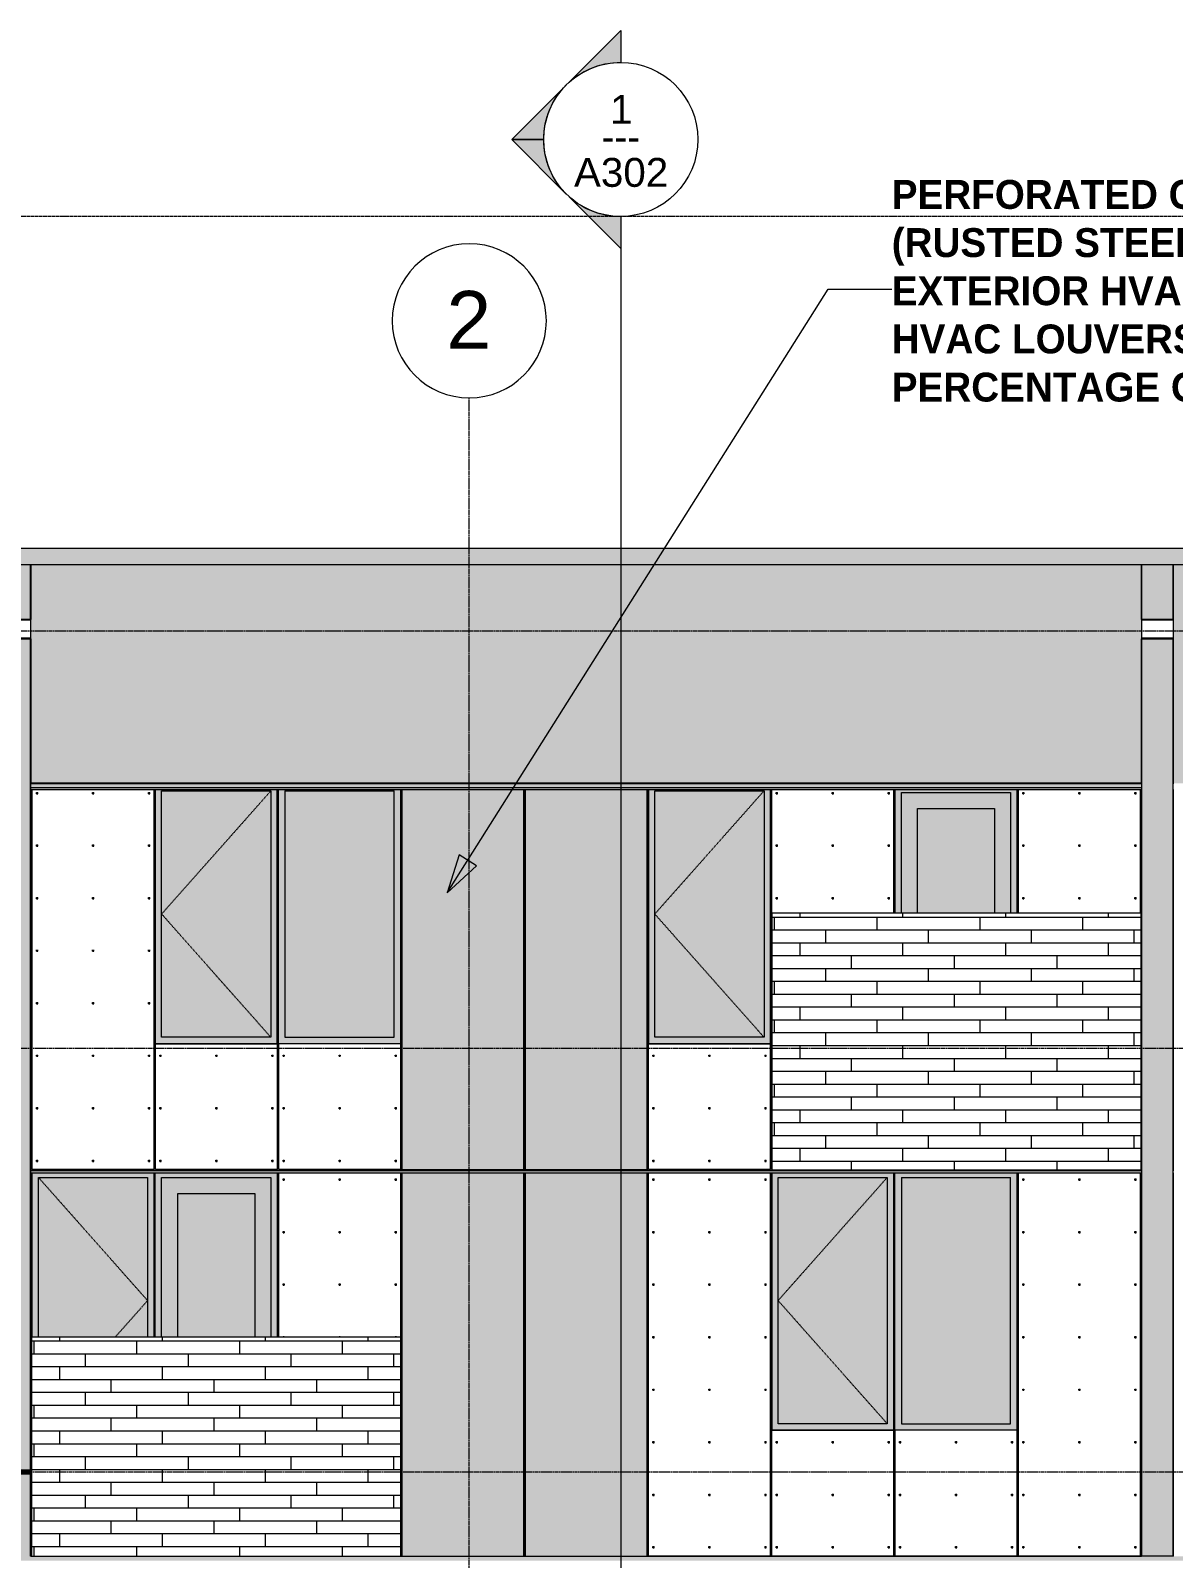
# Model space of a CAD drawing. Header units: inches. Extents: x -4178 to 1394, y -264 to 630.
# Drawn here: x -3291 to -2935, y 109.1 to 584.9 of the extents above; entities that cross this region are included whole.
import ezdxf

# ---------------------------------------------------------------- set-up
doc = ezdxf.new("R2010")
doc.units = ezdxf.units.IN
doc.header["$MEASUREMENT"] = 0
for name, pattern in [('Aligning Line 1_8_', [0.25, 0.125, -0.125]), ('Dash', [0.25, 0.125, -0.125]), ('Grid Line 1_2_', [0.875, 0.5, -0.125, 0.125, -0.125])]:
    doc.linetypes.add(name, pattern=pattern)
for name, color, linetype, lineweight in [('0-1', 7, 'Continuous', 5), ('A-AREA', 32, 'Continuous', 70), ('A-CLNG-1', 13, 'Continuous', 5), ('A-CLNG-2', 13, 'Continuous', 9), ('A-FLOR-LEVL-1', 51, 'Grid Line 1_2_', 9), ('A-GENM', 5, 'Continuous', 9), ('A-GLAZ-1', 151, 'Continuous', 9), ('A-GLAZ-HDLN', 1, 'Dash', 13), ('A-WALL-2', 113, 'Continuous', 9), ('A-WALL-PATT-1', 111, 'Continuous', 9), ('G-ANNO-SYMB', 111, 'Aligning Line 1_8_', 9), ('G-ANNO-SYMB-1', 147, 'Aligning Line 1_8_', 9), ('G-ANNO-SYMB-2', 111, 'Continuous', 9), ('G-ANNO-TEXT', 231, 'Continuous', 9), ('S-GRID-1', 1, 'Grid Line 1_2_', 9), ('S-GRID-IDEN', 1, 'Continuous', 9)]:
    doc.layers.add(name, color=color, linetype=linetype, lineweight=lineweight)
doc.styles.add('Arial', font='arial.ttf', dxfattribs={"height": 9})
doc.styles.add('Arial_1', font='arial.ttf', dxfattribs={"height": 18})
doc.styles.add('Century Gothic', font='ufonts.com_century-gothic.ttf', dxfattribs={"height": 9})
doc.styles.add('Century Gothic_B', font='GOTHICB.TTF', dxfattribs={"height": 9})
pattern_1 = [(0, (-2947.249, 268.8), (0, 4), []), (90, (-2947.249, 268.8), (-8, 8), [4, -28]), (90, (-2931.249, 272.8), (-8, 8), [4, -28])]
pattern_2 = [(0, (-3177.836, 136.8), (0, 4), []), (90, (-3177.836, 136.8), (-8, 8), [4, -28]), (90, (-3161.836, 140.8), (-8, 8), [4, -28])]

# ---------------------------------------------------------------- blocks, each defined once
blk = doc.blocks.new('CTR - 1st Phase - Common Walls_rvt-1-BUILDING ELEVATION - WEST')
at = {"layer": 'A-FLOR-LEVL-1'}
for p, q in [((-4168.71, 398), (-1830.2, 398)), ((-4168.71, 268), (-1830.2, 268)), ((-4168.71, 136), (-1830.2, 136))]:
    blk.add_line(p, q, dxfattribs=at)
at = {"layer": 'G-ANNO-SYMB-1'}
for q in [(-4072, 526.95), (-4071.96, 526.95)]:
    blk.add_line((-1926.91, 526.95), q, dxfattribs=at)
blk = doc.blocks.new('CTR - 1st Phase -Stairs _ Elevators_rvt-1-BUILDING ELEVATION - WEST')
at = {"layer": 'A-FLOR-LEVL-1'}
for p, q in [((-4168.71, 398), (-1830.2, 398)), ((-4168.71, 268), (-1830.2, 268)), ((-4168.71, 136), (-1830.2, 136))]:
    blk.add_line(p, q, dxfattribs=at)
at = {"layer": 'G-ANNO-SYMB-1'}
blk.add_line((-1926.91, 526.95), (-4071.96, 526.95), dxfattribs=at)
blk = doc.blocks.new('Basic Wall _ EXT - FIBER CEMENT - LARGE - ___-2505169-BUILDING ELEVATION - WEST')
at = {"layer": 'A-WALL-2'}
blk.add_hatch(color=256, dxfattribs=at).paths.add_polyline_path([(-2949.37, 229.15), (-2944.94, 229.15), (-2944.94, 229.73), (-3290.91, 229.72), (-3290.91, 229.15), (-2983.71, 229.15)], flags=0)
for p, q in [((-3290.91, 229.15), (-3290.91, 229.73)), ((-2944.94, 229.73), (-3290.91, 229.73)), ((-3290.91, 229.15), (-2944.94, 229.15)), ((-2944.94, 229.73), (-2944.94, 229.15))]:
    blk.add_line(p, q, dxfattribs=at)
blk = doc.blocks.new('Basic Wall _ EXT - FIBER CEMENT - LARGE - ___-2162463-BUILDING ELEVATION - WEST')
at = {"layer": 'A-WALL-2'}
for points in [[(-3136.94, 349.02), (-2944.94, 349.02), (-2944.94, 350.35), (-3290.91, 350.35), (-3290.91, 349.02), (-3137.31, 349.02)], [(-2944.94, 348.68), (-2944.94, 349.02), (-3290.91, 349.02), (-3290.91, 348.68), (-2945.72, 348.68)], [(-3290.05, 348.55), (-2944.94, 348.59), (-2944.94, 348.68), (-3290.91, 348.64), (-3290.91, 348.55)]]:
    blk.add_hatch(color=256, dxfattribs=at).paths.add_polyline_path(points, flags=0)
for p, q in [((-3290.91, 349.02), (-3290.91, 350.35)), ((-2944.94, 350.35), (-3290.91, 350.35)), ((-3290.91, 348.68), (-3290.91, 349.02)), ((-2944.94, 349.02), (-3290.91, 349.02)), ((-3290.91, 348.55), (-3290.91, 348.68)), ((-3290.91, 348.53), (-3290.91, 348.55)), ((-3290.91, 348.51), (-3290.91, 348.53)), ((-3290.91, 348.51), (-2944.94, 348.51)), ((-2944.94, 350.35), (-2944.94, 349.02)), ((-2944.94, 349.02), (-2944.94, 348.68)), ((-2944.94, 348.68), (-2944.94, 348.55)), ((-2944.94, 348.55), (-2944.94, 348.53)), ((-2944.94, 348.53), (-2944.94, 348.51))]:
    blk.add_line(p, q, dxfattribs=at)
blk = doc.blocks.new('Basic Wall _ EXT - FIBER CEMENT - SMALL - ___-2145937-BUILDING ELEVATION - WEST')
at = {"layer": 'A-WALL-2'}
blk.add_hatch(color=256, dxfattribs=at).paths.add_polyline_path([(-2274.65, 418.54), (-2061.36, 418.54), (-2061.36, 423.66), (-3867.29, 423.66), (-3867.29, 418.54), (-2278.84, 418.54)], flags=0)
for p, q in [((-3867.29, 423.66), (-2061.36, 423.66)), ((-2061.36, 418.54), (-3867.29, 418.54))]:
    blk.add_line(p, q, dxfattribs=at)
blk = doc.blocks.new('_THE_ WINDOW _ DOOR - Window - 3rd Floor - Fixed-2480476-BUILDING ELEVATION - WEST')
at = {"layer": 'A-GLAZ-1'}
h = blk.add_hatch(color=256, dxfattribs=at)
h.paths.add_polyline_path([(-3213.74, 269.37), (-3175.71, 269.37), (-3175.71, 348.51), (-3213.74, 348.51), (-3213.74, 274.83)], flags=0)
h.paths.add_polyline_path([(-3211.74, 271.37), (-3211.74, 348.12), (-3177.71, 348.12), (-3177.71, 271.37), (-3200.56, 271.37)], flags=0)
blk.add_hatch(color=256, dxfattribs=at).paths.add_polyline_path([(-3177.71, 271.37), (-3177.71, 348.12), (-3211.74, 348.12), (-3211.74, 271.37), (-3200.56, 271.37)], flags=0)
for p, q in [((-3213.74, 269.37), (-3213.74, 348.52)), ((-3211.74, 348.12), (-3177.71, 348.12)), ((-3211.74, 348.12), (-3211.74, 271.37)), ((-3177.71, 271.37), (-3177.71, 348.12)), ((-3175.71, 348.53), (-3175.71, 269.37)), ((-3211.74, 271.37), (-3177.71, 271.37)), ((-3175.71, 269.37), (-3213.74, 269.37))]:
    blk.add_line(p, q, dxfattribs=at)
blk = doc.blocks.new('_THE_ WINDOW _ DOOR - Window - 3rd Floor-V4-BUILDING ELEVATION - WEST')
at = {"layer": 'A-GLAZ-1'}
h = blk.add_hatch(color=256, dxfattribs=at)
h.paths.add_polyline_path([(-3234.08, 269.37), (-3214.11, 269.37), (-3214.11, 348.51), (-3252.14, 348.51), (-3252.14, 269.37), (-3250.14, 269.37)], flags=0)
h.paths.add_polyline_path([(-3250.14, 271.37), (-3250.14, 348.12), (-3216.11, 348.12), (-3216.11, 271.37), (-3234.08, 271.37)], flags=0)
blk.add_hatch(color=256, dxfattribs=at).paths.add_polyline_path([(-3216.11, 271.37), (-3216.11, 348.12), (-3250.14, 348.12), (-3250.14, 271.37), (-3234.08, 271.37)], flags=0)
for p, q in [((-3252.14, 348.52), (-3252.14, 269.37)), ((-3250.14, 348.12), (-3216.11, 348.12)), ((-3250.14, 271.37), (-3250.14, 348.12)), ((-3216.11, 348.12), (-3216.11, 271.37)), ((-3214.11, 269.37), (-3214.11, 348.52)), ((-3216.11, 271.37), (-3250.14, 271.37)), ((-3252.14, 269.37), (-3214.11, 269.37))]:
    blk.add_line(p, q, dxfattribs=at)
at = {"layer": 'A-GLAZ-HDLN'}
for p, q in [((-3250.14, 309.75), (-3216.11, 348.12)), ((-3216.11, 271.37), (-3250.14, 309.75))]:
    blk.add_line(p, q, dxfattribs=at)
blk = doc.blocks.new('Perforated Panel at Magic-Pak - hvac panel - 2nd floor-2505078-BUILDING ELEVATION - WEST')
at = {"layer": 'A-GLAZ-1'}
h = blk.add_hatch(dxfattribs=at)
h.set_pattern_fill('FP_16', color=256, style=0, pattern_type=2)
h.set_pattern_definition([(0, (-2849.124, 169.75), (1, 1), [0.5, -1.5]), (90, (-2848.874, 169.5), (-1, 1), [0.5, -1.5])])
h.paths.add_polyline_path([(-2868.14, 109.75), (-2830.11, 109.75), (-2830.11, 229.15), (-2868.14, 229.15), (-2868.14, 114.36)], flags=0)
for p, q in [((-2868.14, 229.15), (-2868.14, 109.75)), ((-2830.11, 109.75), (-2830.11, 229.15)), ((-2868.14, 109.75), (-2830.11, 109.75))]:
    blk.add_line(p, q, dxfattribs=at)
blk = doc.blocks.new('_THE_ WINDOW _ DOOR - Window - 2nd Floor - Fixed-2480481-BUILDING ELEVATION - WEST')
at = {"layer": 'A-GLAZ-1'}
h = blk.add_hatch(color=256, dxfattribs=at)
h.paths.add_polyline_path([(-2714.54, 149), (-2676.51, 149), (-2676.51, 229.15), (-2714.54, 229.15), (-2714.54, 160.21)], flags=0)
h.paths.add_polyline_path([(-2712.54, 151), (-2712.54, 227.75), (-2678.51, 227.75), (-2678.51, 151), (-2697.8, 151)], flags=0)
blk.add_hatch(color=256, dxfattribs=at).paths.add_polyline_path([(-2678.51, 151), (-2678.51, 227.75), (-2712.54, 227.75), (-2712.54, 151), (-2697.8, 151)], flags=0)
for p, q in [((-2714.54, 149), (-2714.54, 229.15)), ((-2676.51, 229.15), (-2676.51, 149)), ((-2712.54, 227.75), (-2678.51, 227.75)), ((-2712.54, 227.75), (-2712.54, 151)), ((-2678.51, 151), (-2678.51, 227.75)), ((-2676.51, 149), (-2714.54, 149)), ((-2712.54, 151), (-2678.51, 151))]:
    blk.add_line(p, q, dxfattribs=at)
blk = doc.blocks.new('_THE_ WINDOW _ DOOR - Door - 2nd Floor-2480480-BUILDING ELEVATION - WEST')
at = {"layer": 'A-GLAZ-1'}
for points in [[(-2292.14, 178), (-2290.14, 178), (-2290.14, 227.75), (-2256.11, 227.75), (-2256.11, 178), (-2254.11, 178), (-2254.11, 229.15), (-2292.14, 229.15), (-2292.14, 227.75)], [(-2290.14, 178), (-2285.14, 178), (-2285.14, 222.75), (-2261.11, 222.75), (-2261.11, 178), (-2256.11, 178), (-2256.11, 227.75), (-2290.14, 227.75), (-2290.14, 193.72)], [(-2262.08, 178), (-2261.11, 178), (-2261.11, 222.75), (-2285.14, 222.75), (-2285.14, 178)]]:
    blk.add_hatch(color=256, dxfattribs=at).paths.add_polyline_path(points, flags=0)
for p, q in [((-2290.14, 178), (-2290.14, 227.75)), ((-2290.14, 227.75), (-2256.11, 227.75)), ((-2256.11, 227.75), (-2256.11, 178)), ((-2285.14, 178), (-2285.14, 222.75)), ((-2285.14, 222.75), (-2261.11, 222.75)), ((-2261.11, 222.75), (-2261.11, 178))]:
    blk.add_line(p, q, dxfattribs=at)
blk = doc.blocks.new('_THE_ WINDOW _ DOOR - Window - 2nd Floor-2480482-BUILDING ELEVATION - WEST')
at = {"layer": 'A-GLAZ-1'}
for points in [[(-3290.54, 178), (-3288.54, 178), (-3288.54, 227.75), (-3254.51, 227.75), (-3254.51, 178), (-3252.51, 178), (-3252.51, 229.15), (-3290.54, 229.15), (-3290.54, 183.14)], [(-3288.54, 178), (-3254.51, 178), (-3254.51, 227.75), (-3288.54, 227.75), (-3288.54, 183.14)]]:
    blk.add_hatch(color=256, dxfattribs=at).paths.add_polyline_path(points, flags=0)
for p, q in [((-3290.54, 229.15), (-3290.54, 178)), ((-3252.51, 178), (-3252.51, 229.15)), ((-3288.54, 178), (-3288.54, 227.75)), ((-3288.54, 227.75), (-3254.51, 227.75)), ((-3254.51, 227.75), (-3254.51, 178))]:
    blk.add_line(p, q, dxfattribs=at)
at = {"layer": 'A-GLAZ-HDLN'}
for p, q in [((-3254.51, 189.37), (-3288.54, 227.75)), ((-3264.6, 178), (-3254.51, 189.37))]:
    blk.add_line(p, q, dxfattribs=at)
blk = doc.blocks.new('_THE_ WINDOW _ DOOR - Door - 3rd floors-2480483-BUILDING ELEVATION - WEST')
at = {"layer": 'A-GLAZ-1'}
for points in [[(-2985.71, 310), (-2983.71, 310), (-2983.71, 348.51), (-3021.74, 348.51), (-3021.74, 310), (-3019.74, 310), (-3019.74, 347.62), (-2985.71, 347.62), (-2985.71, 342.62)], [(-3019.74, 310), (-3014.74, 310), (-3014.74, 342.62), (-2990.71, 342.62), (-2990.71, 310), (-2985.71, 310), (-2985.71, 347.62), (-3019.74, 347.62), (-3019.74, 343.6)], [(-2999.46, 310), (-2990.71, 310), (-2990.71, 342.62), (-3014.74, 342.62), (-3014.74, 310)]]:
    blk.add_hatch(color=256, dxfattribs=at).paths.add_polyline_path(points, flags=0)
for p, q in [((-3021.74, 348.52), (-3021.74, 310)), ((-3019.74, 347.62), (-2985.71, 347.62)), ((-3019.74, 310), (-3019.74, 347.62)), ((-2985.71, 347.62), (-2985.71, 310)), ((-2983.71, 310), (-2983.71, 348.52)), ((-3014.74, 342.62), (-2990.71, 342.62)), ((-3014.74, 310), (-3014.74, 342.62)), ((-2990.71, 342.62), (-2990.71, 310))]:
    blk.add_line(p, q, dxfattribs=at)
blk = doc.blocks.new('_THE_ WINDOW _ DOOR - Window - 2nd Floor-2480478-BUILDING ELEVATION - WEST')
at = {"layer": 'A-GLAZ-1'}
h = blk.add_hatch(color=256, dxfattribs=at)
h.paths.add_polyline_path([(-2445.36, 149), (-2407.34, 149), (-2407.34, 229.15), (-2445.36, 229.15), (-2445.36, 154.48)], flags=0)
h.paths.add_polyline_path([(-2438.05, 151), (-2443.36, 151), (-2443.36, 227.75), (-2409.34, 227.75), (-2409.34, 151), (-2429.67, 151)], flags=0)
blk.add_hatch(color=256, dxfattribs=at).paths.add_polyline_path([(-2412.91, 151), (-2409.34, 151), (-2409.34, 227.75), (-2443.36, 227.75), (-2443.36, 151), (-2421.29, 151)], flags=0)
for p, q in [((-2445.36, 229.15), (-2445.36, 149)), ((-2407.34, 149), (-2407.34, 229.15)), ((-2443.36, 227.75), (-2409.34, 227.75)), ((-2443.36, 151), (-2443.36, 227.75)), ((-2409.34, 227.75), (-2409.34, 151)), ((-2445.36, 149), (-2407.34, 149)), ((-2409.34, 151), (-2443.36, 151))]:
    blk.add_line(p, q, dxfattribs=at)
at = {"layer": 'A-GLAZ-HDLN'}
for p, q in [((-2443.36, 189.37), (-2409.34, 227.75)), ((-2409.34, 151), (-2443.36, 189.37))]:
    blk.add_line(p, q, dxfattribs=at)
blk = doc.blocks.new('_THE_ WINDOW _ DOOR - Window - 3rd Floor-V11-BUILDING ELEVATION - WEST')
at = {"layer": 'A-GLAZ-1'}
h = blk.add_hatch(color=256, dxfattribs=at)
h.paths.add_polyline_path([(-3062.51, 269.37), (-3060.51, 269.37), (-3060.51, 348.51), (-3098.54, 348.51), (-3098.54, 269.37), (-3066.49, 269.37)], flags=0)
h.paths.add_polyline_path([(-3066.49, 271.37), (-3096.54, 271.37), (-3096.54, 348.12), (-3062.51, 348.12), (-3062.51, 271.37)], flags=0)
blk.add_hatch(color=256, dxfattribs=at).paths.add_polyline_path([(-3062.51, 271.37), (-3062.51, 348.12), (-3096.54, 348.12), (-3096.54, 271.37), (-3066.49, 271.37)], flags=0)
for p, q in [((-3098.54, 348.53), (-3098.54, 269.37)), ((-3096.54, 348.12), (-3062.51, 348.12)), ((-3096.54, 271.37), (-3096.54, 348.12)), ((-3062.51, 348.12), (-3062.51, 271.37)), ((-3060.51, 269.37), (-3060.51, 348.53)), ((-3062.51, 271.37), (-3096.54, 271.37)), ((-3098.54, 269.37), (-3060.51, 269.37))]:
    blk.add_line(p, q, dxfattribs=at)
at = {"layer": 'A-GLAZ-HDLN'}
for p, q in [((-3096.54, 309.75), (-3062.51, 348.12)), ((-3062.51, 271.37), (-3096.54, 309.75))]:
    blk.add_line(p, q, dxfattribs=at)
blk = doc.blocks.new('Family1 - SCUPPER-2162046-BUILDING ELEVATION - WEST')
at = {"layer": 'A-GENM'}
for points in [[(-3300.79, 401.5), (-3300.79, 418.54), (-3300.91, 418.54), (-3300.91, 401.5)], [(-3291.04, 401.5), (-3291.04, 418.54), (-3300.79, 418.54), (-3300.79, 401.5)], [(-3290.91, 401.5), (-3290.91, 418.54), (-3291.04, 418.54), (-3291.04, 401.5)], [(-3300.91, 109.75), (-3300.79, 109.75), (-3300.79, 395.5), (-3300.91, 395.5), (-3300.91, 109.87)], [(-3291.04, 109.87), (-3291.04, 395.5), (-3300.79, 395.5), (-3300.79, 109.87)], [(-3291.04, 109.75), (-3290.91, 109.75), (-3290.91, 395.5), (-3291.04, 395.5), (-3291.04, 109.87)]]:
    blk.add_hatch(color=256, dxfattribs=at).paths.add_polyline_path(points, flags=0)
h = blk.add_hatch(color=256, dxfattribs=at)
h.paths.add_polyline_path([(-3300.91, 395.5), (-3290.91, 395.5), (-3290.91, 401.5), (-3300.91, 401.5), (-3300.91, 395.62)], flags=0)
h.paths.add_polyline_path([(-3300.79, 395.62), (-3300.79, 401.37), (-3291.04, 401.37), (-3291.04, 395.62)], flags=0)
for p, q in [((-3300.91, 401.5), (-3300.91, 418.54)), ((-3300.79, 401.5), (-3300.79, 418.54)), ((-3291.04, 401.5), (-3291.04, 418.54)), ((-3290.91, 401.5), (-3290.91, 418.54)), ((-3290.91, 401.5), (-3300.91, 401.5)), ((-3300.91, 401.5), (-3300.91, 395.5)), ((-3300.79, 395.62), (-3300.79, 401.37)), ((-3300.79, 401.37), (-3291.04, 401.37)), ((-3291.04, 401.37), (-3291.04, 395.62)), ((-3290.91, 395.5), (-3290.91, 401.5)), ((-3300.91, 350.35), (-3300.91, 395.5)), ((-3300.91, 395.5), (-3290.91, 395.5)), ((-3291.04, 395.62), (-3300.79, 395.62)), ((-3300.79, 109.75), (-3300.79, 395.5)), ((-3291.04, 109.75), (-3291.04, 395.5)), ((-3290.91, 350.35), (-3290.91, 395.5)), ((-3300.91, 229.73), (-3300.91, 348.52)), ((-3290.91, 229.73), (-3290.91, 348.52)), ((-3300.91, 109.75), (-3300.91, 229.15)), ((-3290.91, 109.75), (-3290.91, 229.15)), ((-3300.79, 109.75), (-3300.91, 109.75)), ((-3290.91, 109.75), (-3291.04, 109.75))]:
    blk.add_line(p, q, dxfattribs=at)
blk = doc.blocks.new('Perforated Panel at Magic-Pak - hvac panel - 3rd floor-V18-BUILDING ELEVATION - WEST')
at = {"layer": 'A-GLAZ-1'}
h = blk.add_hatch(dxfattribs=at)
h.set_pattern_fill('FP_23', color=256, style=0, pattern_type=2)
h.set_pattern_definition([(0, (-3117.924, 290.125), (1, 1), [0.5, -1.5]), (90, (-3117.674, 289.875), (-1, 1), [0.5, -1.5])])
h.paths.add_polyline_path([(-3133.52, 230.12), (-3098.91, 230.12), (-3098.91, 348.51), (-3136.94, 348.51), (-3136.94, 230.12)], flags=0)
for p, q in [((-3136.94, 348.53), (-3136.94, 230.12)), ((-3098.91, 230.12), (-3098.91, 348.53)), ((-3136.94, 230.12), (-3098.91, 230.12))]:
    blk.add_line(p, q, dxfattribs=at)
blk = doc.blocks.new('Grid - Grid Head - Circle-50561-BUILDING ELEVATION - WEST')
at = {"layer": 'S-GRID-IDEN'}
for start, end in [(0, 180), (180, 360)]:
    blk.add_arc((-3481.32, 494.5), 24, start, end, dxfattribs=at)
blk = doc.blocks.new('Section - Section Head - Filled-22785-BUILDING ELEVATION - WEST')
at = {"layer": 'G-ANNO-SYMB-2'}
h = blk.add_hatch(color=256, dxfattribs=at)
edge = h.paths.add_edge_path(flags=0)
edge.add_line((-2563.93, -42.87), (-2547.82, -26.77))
edge.add_line((-2547.82, -26.77), (-2547.82, -36.68))
edge.add_arc((-2547.82, -60.71), 24.03, 90, 132.0784)
h = blk.add_hatch(color=256, dxfattribs=at)
edge = h.paths.add_edge_path(flags=0)
edge.add_arc((-2547.82, -60.71), 24, 135, 180)
edge.add_line((-2571.82, -60.71), (-2581.76, -60.71))
edge.add_line((-2581.76, -60.71), (-2564.79, -43.74))
h = blk.add_hatch(color=256, dxfattribs=at)
edge = h.paths.add_edge_path(flags=0)
edge.add_line((-2564.79, -77.68), (-2581.76, -60.71))
edge.add_line((-2581.76, -60.71), (-2571.82, -60.71))
edge.add_arc((-2547.82, -60.71), 24, 180, 225)
h = blk.add_hatch(color=256, dxfattribs=at)
edge = h.paths.add_edge_path(flags=0)
edge.add_arc((-2547.82, -60.71), 24.03, 227.9216, 270)
edge.add_line((-2547.82, -84.74), (-2547.82, -94.65))
edge.add_line((-2547.82, -94.65), (-2563.93, -78.54))
for p, q in [((-2547.82, -26.77), (-2563.93, -42.87)), ((-2547.82, -36.68), (-2547.82, -26.77)), ((-2564.79, -43.74), (-2581.76, -60.71)), ((-2571.82, -60.71), (-2581.76, -60.71)), ((-2581.76, -60.71), (-2564.79, -77.68)), ((-2581.76, -60.71), (-2571.82, -60.71)), ((-2563.93, -78.54), (-2547.82, -94.65)), ((-2547.82, -94.65), (-2547.82, -84.74))]:
    blk.add_line(p, q, dxfattribs=at)
for centre, radius, start, end in [((-2547.82, -60.74), 24, 90, 270), ((-2547.82, -60.71), 24.03, 90, 132.0784), ((-2547.82, -60.74), 24, 270, 90), ((-2547.82, -60.71), 24, 135, 180), ((-2547.82, -60.71), 24, 180, 225), ((-2547.82, -60.71), 24.03, 227.9216, 270)]:
    blk.add_arc(centre, radius, start, end, dxfattribs=at)

msp = doc.modelspace()

# ---------------------------------------------------------------- hatches: boundary and pattern name
at = {"layer": 'A-CLNG-1'}
msp.add_hatch(color=256, dxfattribs=at).paths.add_polyline_path([(-2649.4631, 108.375), (-2637.6737, 108.375), (-2637.6737, 109.75), (-2638.2362, 109.75), (-2638.2362, 109.875), (-2647.9862, 109.875), (-2647.9862, 109.75), (-2935.0612, 109.75), (-2935.0612, 109.875), (-2944.8112, 109.875), (-2944.8112, 109.75), (-3291.0362, 109.75), (-3291.0362, 109.875), (-3300.7862, 109.875), (-3300.7862, 109.75), (-3549.4612, 109.75), (-3549.4612, 109.875), (-3559.2112, 109.875), (-3559.2112, 109.75), (-3860.4737, 109.75), (-3860.4737, 108.375), (-2656.3237, 108.375)], flags=0)
at = {"layer": 'A-WALL-PATT-1'}
h = msp.add_hatch(dxfattribs=at)
h.set_pattern_fill('FP_2', color=256, style=0, pattern_type=2)
h.set_pattern_definition([(0, (-3826.77, 140.604), (-38.4, 76.8), [0.392, -38.007]), (0, (-3826.77, 140.996), (-38.4, 76.8), [0.392, -38.007]), (0, (-3826.77, 150.204), (-38.4, 76.8), [0.392, -38.007]), (0, (-3826.77, 150.596), (-38.4, 76.8), [0.392, -38.007]), (0, (-3826.77, 159.804), (-38.4, 76.8), [0.392, -38.007]), (0, (-3826.77, 160.196), (-38.4, 76.8), [0.392, -38.007]), (0, (-3826.77, 169.404), (-38.4, 76.8), [0.392, -38.007]), (0, (-3826.77, 169.796), (-38.4, 76.8), [0.392, -38.007]), (0, (-3826.77, 179.004), (-38.4, 76.8), [0.392, -38.007]), (0, (-3826.77, 179.396), (-38.4, 76.8), [0.392, -38.007]), (0, (-3826.77, 188.604), (-38.4, 76.8), [0.392, -38.007]), (0, (-3826.77, 188.996), (-38.4, 76.8), [0.392, -38.007]), (0, (-3826.77, 198.204), (-38.4, 76.8), [0.392, -38.007]), (0, (-3826.77, 198.596), (-38.4, 76.8), [0.392, -38.007]), (0, (-3826.77, 207.804), (-38.4, 76.8), [0.392, -38.007]), (0, (-3826.77, 208.196), (-38.4, 76.8), [0.392, -38.007]), (0, (-3791.87, 140.604), (-38.4, 76.8), [0.392, -38.007]), (0, (-3791.87, 140.996), (-38.4, 76.8), [0.392, -38.007]), (0, (-3791.87, 150.204), (-38.4, 76.8), [0.392, -38.007]), (0, (-3791.87, 150.596), (-38.4, 76.8), [0.392, -38.007]), (0, (-3791.87, 159.804), (-38.4, 76.8), [0.392, -38.007]), (0, (-3791.87, 160.196), (-38.4, 76.8), [0.392, -38.007]), (0, (-3791.87, 169.404), (-38.4, 76.8), [0.392, -38.007]), (0, (-3791.87, 169.796), (-38.4, 76.8), [0.392, -38.007]), (0, (-3791.87, 179.004), (-38.4, 76.8), [0.392, -38.007]), (0, (-3791.87, 179.396), (-38.4, 76.8), [0.392, -38.007]), (0, (-3791.87, 188.604), (-38.4, 76.8), [0.392, -38.007]), (0, (-3791.87, 188.996), (-38.4, 76.8), [0.392, -38.007]), (0, (-3791.87, 198.204), (-38.4, 76.8), [0.392, -38.007]), (0, (-3791.87, 198.596), (-38.4, 76.8), [0.392, -38.007]), (0, (-3791.87, 207.804), (-38.4, 76.8), [0.392, -38.007]), (0, (-3791.87, 208.196), (-38.4, 76.8), [0.392, -38.007]), (90, (-3828.51, 136), (-38.4, 2e-15), [76.8, 0, 0, 0]), (90, (-3828.136, 136), (-38.4, 2e-15), [76.8, 0, 0, 0]), (90, (-3826.77, 140.604), (-38.4, 2e-15), [0.392, -76.407]), (90, (-3826.77, 150.204), (-38.4, 2e-15), [0.392, -76.407]), (90, (-3826.77, 159.804), (-38.4, 2e-15), [0.392, -76.407]), (90, (-3826.77, 169.404), (-38.4, 2e-15), [0.392, -76.407]), (90, (-3826.77, 179.004), (-38.4, 2e-15), [0.392, -76.407]), (90, (-3826.77, 188.604), (-38.4, 2e-15), [0.392, -76.407]), (90, (-3826.77, 198.204), (-38.4, 2e-15), [0.392, -76.407]), (90, (-3826.77, 207.804), (-38.4, 2e-15), [0.392, -76.407]), (90, (-3826.377, 140.604), (-38.4, 2e-15), [0.392, -76.407]), (90, (-3826.377, 150.204), (-38.4, 2e-15), [0.392, -76.407]), (90, (-3826.377, 159.804), (-38.4, 2e-15), [0.392, -76.407]), (90, (-3826.377, 169.404), (-38.4, 2e-15), [0.392, -76.407]), (90, (-3826.377, 179.004), (-38.4, 2e-15), [0.392, -76.407]), (90, (-3826.377, 188.604), (-38.4, 2e-15), [0.392, -76.407]), (90, (-3826.377, 198.204), (-38.4, 2e-15), [0.392, -76.407]), (90, (-3826.377, 207.804), (-38.4, 2e-15), [0.392, -76.407]), (90, (-3791.87, 140.604), (-38.4, 2e-15), [0.392, -76.407]), (90, (-3791.87, 150.204), (-38.4, 2e-15), [0.392, -76.407]), (90, (-3791.87, 159.804), (-38.4, 2e-15), [0.392, -76.407]), (90, (-3791.87, 169.404), (-38.4, 2e-15), [0.392, -76.407]), (90, (-3791.87, 179.004), (-38.4, 2e-15), [0.392, -76.407]), (90, (-3791.87, 188.604), (-38.4, 2e-15), [0.392, -76.407]), (90, (-3791.87, 198.204), (-38.4, 2e-15), [0.392, -76.407]), (90, (-3791.87, 207.804), (-38.4, 2e-15), [0.392, -76.407]), (90, (-3791.477, 140.604), (-38.4, 2e-15), [0.392, -76.407]), (90, (-3791.477, 150.204), (-38.4, 2e-15), [0.392, -76.407]), (90, (-3791.477, 159.804), (-38.4, 2e-15), [0.392, -76.407]), (90, (-3791.477, 169.404), (-38.4, 2e-15), [0.392, -76.407]), (90, (-3791.477, 179.004), (-38.4, 2e-15), [0.392, -76.407]), (90, (-3791.477, 188.604), (-38.4, 2e-15), [0.392, -76.407]), (90, (-3791.477, 198.204), (-38.4, 2e-15), [0.392, -76.407]), (90, (-3791.477, 207.804), (-38.4, 2e-15), [0.392, -76.407]), (180, (-3790.11, 136), (-38.4, 76.8), [38.025, -0.375]), (180, (-3790.11, 145.6), (-38.4, 76.8), [38.025, -0.375]), (180, (-3790.11, 155.2), (-38.4, 76.8), [38.025, -0.375]), (180, (-3790.11, 164.8), (-38.4, 76.8), [38.025, -0.375]), (180, (-3790.11, 174.4), (-38.4, 76.8), [38.025, -0.375]), (180, (-3790.11, 184), (-38.4, 76.8), [38.025, -0.375]), (180, (-3790.11, 193.6), (-38.4, 76.8), [38.025, -0.375]), (180, (-3790.11, 203.2), (-38.4, 76.8), [38.025, -0.375])])
h.paths.add_polyline_path([(-3851.8487, 350.5), (-3559.3362, 350.5), (-3559.3362, 418.5388), (-3851.8487, 418.5388), (-3851.8487, 355.0661)], flags=0)
h.paths.add_polyline_path([(-2932.4225, 350.5), (-2648.1112, 350.5), (-2648.1112, 418.5388), (-2934.9362, 418.5388), (-2934.9362, 350.5)], flags=0)
h.paths.add_polyline_path([(-2944.9362, 350.5), (-2944.9362, 418.5388), (-3290.9112, 418.5388), (-3290.9112, 350.5), (-2949.181, 350.5)], flags=0)
h.paths.add_polyline_path([(-2067.9237, 350.5), (-2067.9237, 418.5388), (-2369.3112, 418.5388), (-2369.3112, 350.5), (-2069.3597, 350.5)], flags=0)
h.paths.add_polyline_path([(-2638.1112, 350.5), (-2379.3112, 350.5), (-2379.3112, 418.5388), (-2638.1112, 418.5388), (-2638.1112, 366.5281)], flags=0)
h.paths.add_polyline_path([(-3300.9112, 350.5), (-3300.9112, 418.5388), (-3549.3362, 418.5388), (-3549.3362, 350.5), (-3301.1095, 350.5)], flags=0)
h = msp.add_hatch(dxfattribs=at)
h.set_pattern_fill('FP_11', color=256, style=0, pattern_type=2)
h.set_pattern_definition([(0, (-3865.17, 112.3), (-38.4, 120.375), [0.392, -38.007]), (0, (-3865.17, 112.7), (-38.4, 120.375), [0.392, -38.007]), (0, (-3865.17, 128.66), (-38.4, 120.375), [0.392, -38.007]), (0, (-3865.17, 129.05), (-38.4, 120.375), [0.392, -38.007]), (0, (-3865.17, 145.02), (-38.4, 120.375), [0.392, -38.007]), (0, (-3865.17, 145.41), (-38.4, 120.375), [0.392, -38.007]), (0, (-3865.17, 161.38), (-38.4, 120.375), [0.392, -38.007]), (0, (-3865.17, 161.77), (-38.4, 120.375), [0.392, -38.007]), (0, (-3865.17, 177.73), (-38.4, 120.375), [0.392, -38.007]), (0, (-3865.17, 178.12), (-38.4, 120.375), [0.392, -38.007]), (0, (-3865.17, 194.09), (-38.4, 120.375), [0.392, -38.007]), (0, (-3865.17, 194.48), (-38.4, 120.375), [0.392, -38.007]), (0, (-3865.17, 210.45), (-38.4, 120.375), [0.392, -38.007]), (0, (-3865.17, 210.84), (-38.4, 120.375), [0.392, -38.007]), (0, (-3865.17, 226.8), (-38.4, 120.375), [0.392, -38.007]), (0, (-3865.17, 227.2), (-38.4, 120.375), [0.392, -38.007]), (0, (-3847.72, 112.3), (-38.4, 120.375), [0.392, -38.007]), (0, (-3847.72, 112.7), (-38.4, 120.375), [0.392, -38.007]), (0, (-3847.72, 128.66), (-38.4, 120.375), [0.392, -38.007]), (0, (-3847.72, 129.05), (-38.4, 120.375), [0.392, -38.007]), (0, (-3847.72, 145.02), (-38.4, 120.375), [0.392, -38.007]), (0, (-3847.72, 145.41), (-38.4, 120.375), [0.392, -38.007]), (0, (-3847.72, 161.38), (-38.4, 120.375), [0.392, -38.007]), (0, (-3847.72, 161.77), (-38.4, 120.375), [0.392, -38.007]), (0, (-3847.72, 177.73), (-38.4, 120.375), [0.392, -38.007]), (0, (-3847.72, 178.12), (-38.4, 120.375), [0.392, -38.007]), (0, (-3847.72, 194.09), (-38.4, 120.375), [0.392, -38.007]), (0, (-3847.72, 194.48), (-38.4, 120.375), [0.392, -38.007]), (0, (-3847.72, 210.45), (-38.4, 120.375), [0.392, -38.007]), (0, (-3847.72, 210.84), (-38.4, 120.375), [0.392, -38.007]), (0, (-3847.72, 226.8), (-38.4, 120.375), [0.392, -38.007]), (0, (-3847.72, 227.2), (-38.4, 120.375), [0.392, -38.007]), (0, (-3830.27, 112.3), (-38.4, 120.375), [0.392, -38.007]), (0, (-3830.27, 112.7), (-38.4, 120.375), [0.392, -38.007]), (0, (-3830.27, 128.66), (-38.4, 120.375), [0.392, -38.007]), (0, (-3830.27, 129.05), (-38.4, 120.375), [0.392, -38.007]), (0, (-3830.27, 145.02), (-38.4, 120.375), [0.392, -38.007]), (0, (-3830.27, 145.41), (-38.4, 120.375), [0.392, -38.007]), (0, (-3830.27, 161.38), (-38.4, 120.375), [0.392, -38.007]), (0, (-3830.27, 161.77), (-38.4, 120.375), [0.392, -38.007]), (0, (-3830.27, 177.73), (-38.4, 120.375), [0.392, -38.007]), (0, (-3830.27, 178.12), (-38.4, 120.375), [0.392, -38.007]), (0, (-3830.27, 194.09), (-38.4, 120.375), [0.392, -38.007]), (0, (-3830.27, 194.48), (-38.4, 120.375), [0.392, -38.007]), (0, (-3830.27, 210.45), (-38.4, 120.375), [0.392, -38.007]), (0, (-3830.27, 210.84), (-38.4, 120.375), [0.392, -38.007]), (0, (-3830.27, 226.8), (-38.4, 120.375), [0.392, -38.007]), (0, (-3830.27, 227.2), (-38.4, 120.375), [0.392, -38.007]), (90, (-3866.91, 109.75), (-38.4, 2e-15), [120, -0.375]), (90, (-3866.536, 109.75), (-38.4, 2e-15), [120, -0.375]), (90, (-3865.17, 112.304), (-38.4, 2e-15), [0.392, -119.982]), (90, (-3865.17, 128.66), (-38.4, 2e-15), [0.392, -119.982]), (90, (-3865.17, 145.018), (-38.4, 2e-15), [0.392, -119.982]), (90, (-3865.17, 161.375), (-38.4, 2e-15), [0.392, -119.982]), (90, (-3865.17, 177.732), (-38.4, 2e-15), [0.392, -119.982]), (90, (-3865.17, 194.09), (-38.4, 2e-15), [0.392, -119.982]), (90, (-3865.17, 210.447), (-38.4, 2e-15), [0.392, -119.982]), (90, (-3865.17, 226.804), (-38.4, 2e-15), [0.392, -119.982]), (90, (-3864.777, 112.304), (-38.4, 2e-15), [0.392, -119.982]), (90, (-3864.777, 128.66), (-38.4, 2e-15), [0.392, -119.982]), (90, (-3864.777, 145.018), (-38.4, 2e-15), [0.392, -119.982]), (90, (-3864.777, 161.375), (-38.4, 2e-15), [0.392, -119.982]), (90, (-3864.777, 177.732), (-38.4, 2e-15), [0.392, -119.982]), (90, (-3864.777, 194.09), (-38.4, 2e-15), [0.392, -119.982]), (90, (-3864.777, 210.447), (-38.4, 2e-15), [0.392, -119.982]), (90, (-3864.777, 226.804), (-38.4, 2e-15), [0.392, -119.982]), (90, (-3847.72, 112.304), (-38.4, 2e-15), [0.392, -119.982]), (90, (-3847.72, 128.66), (-38.4, 2e-15), [0.392, -119.982]), (90, (-3847.72, 145.018), (-38.4, 2e-15), [0.392, -119.982]), (90, (-3847.72, 161.375), (-38.4, 2e-15), [0.392, -119.982]), (90, (-3847.72, 177.732), (-38.4, 2e-15), [0.392, -119.982]), (90, (-3847.72, 194.09), (-38.4, 2e-15), [0.392, -119.982]), (90, (-3847.72, 210.447), (-38.4, 2e-15), [0.392, -119.982]), (90, (-3847.72, 226.804), (-38.4, 2e-15), [0.392, -119.982]), (90, (-3847.327, 112.304), (-38.4, 2e-15), [0.392, -119.982]), (90, (-3847.327, 128.66), (-38.4, 2e-15), [0.392, -119.982]), (90, (-3847.327, 145.018), (-38.4, 2e-15), [0.392, -119.982]), (90, (-3847.327, 161.375), (-38.4, 2e-15), [0.392, -119.982]), (90, (-3847.327, 177.732), (-38.4, 2e-15), [0.392, -119.982]), (90, (-3847.327, 194.09), (-38.4, 2e-15), [0.392, -119.982]), (90, (-3847.327, 210.447), (-38.4, 2e-15), [0.392, -119.982]), (90, (-3847.327, 226.804), (-38.4, 2e-15), [0.392, -119.982]), (90, (-3830.27, 112.304), (-38.4, 2e-15), [0.392, -119.982]), (90, (-3830.27, 128.66), (-38.4, 2e-15), [0.392, -119.982]), (90, (-3830.27, 145.018), (-38.4, 2e-15), [0.392, -119.982]), (90, (-3830.27, 161.375), (-38.4, 2e-15), [0.392, -119.982]), (90, (-3830.27, 177.732), (-38.4, 2e-15), [0.392, -119.982]), (90, (-3830.27, 194.09), (-38.4, 2e-15), [0.392, -119.982]), (90, (-3830.27, 210.447), (-38.4, 2e-15), [0.392, -119.982]), (90, (-3830.27, 226.804), (-38.4, 2e-15), [0.392, -119.982]), (90, (-3829.877, 112.304), (-38.4, 2e-15), [0.392, -119.982]), (90, (-3829.877, 128.66), (-38.4, 2e-15), [0.392, -119.982]), (90, (-3829.877, 145.018), (-38.4, 2e-15), [0.392, -119.982]), (90, (-3829.877, 161.375), (-38.4, 2e-15), [0.392, -119.982]), (90, (-3829.877, 177.732), (-38.4, 2e-15), [0.392, -119.982]), (90, (-3829.877, 194.09), (-38.4, 2e-15), [0.392, -119.982]), (90, (-3829.877, 210.447), (-38.4, 2e-15), [0.392, -119.982]), (90, (-3829.877, 226.804), (-38.4, 2e-15), [0.392, -119.982]), (180, (-3828.51, 109.38), (-38.4, 120.375), [38.025, -0.375]), (180, (-3828.51, 109.75), (-38.4, 120.375), [38.025, -0.375])])
h.paths.add_polyline_path([(-2999.4565, 109.75), (-2944.9362, 109.75), (-2944.9362, 229.1487), (-2983.7112, 229.1487), (-2983.7112, 149), (-3021.7362, 149), (-3021.7389, 229.1487), (-3022.1112, 229.1487), (-3022.1112, 149), (-3060.1362, 149), (-3060.1362, 229.1487), (-3098.912, 229.1487), (-3098.912, 109.75), (-3021.7362, 109.75)], flags=0)
h.paths.add_polyline_path([(-3290.9112, 109.75), (-3290.5362, 109.75), (-3290.5362, 229.1487), (-3290.9112, 229.1487), (-3290.9112, 109.875)], flags=0)
h.paths.add_polyline_path([(-3137.312, 109.75), (-3136.9355, 109.75), (-3136.9355, 229.1487), (-3137.312, 229.1487), (-3137.312, 109.875)], flags=0)
h.paths.add_polyline_path([(-3175.3355, 109.75), (-3175.3355, 229.1487), (-3214.1112, 229.1487), (-3214.1112, 178), (-3175.7112, 178), (-3175.7112, 109.75)], flags=0)
h.paths.add_polyline_path([(-3252.3765, 178), (-3252.1362, 178), (-3252.1389, 229.1487), (-3252.5112, 229.1487), (-3252.5112, 178)], flags=0)
h.paths.add_polyline_path([(-3290.5322, 229.7542), (-2944.9362, 229.7542), (-2944.9362, 348.5081), (-2983.7112, 348.5081), (-2983.7112, 310), (-2945.1237, 310), (-2945.1237, 230.125), (-3059.9487, 230.125), (-3059.9487, 310), (-3021.7362, 310), (-3021.7362, 348.5081), (-3060.5112, 348.5081), (-3060.5112, 269.375), (-3098.5362, 269.375), (-3098.5362, 348.5081), (-3098.912, 348.5081), (-3098.912, 230.125), (-3136.9355, 230.125), (-3136.9405, 348.5081), (-3137.312, 348.5081), (-3137.312, 230.125), (-3175.3355, 230.125), (-3175.343, 348.5081), (-3175.7112, 348.5081), (-3175.7112, 269.375), (-3213.7362, 269.375), (-3213.7437, 348.5081), (-3214.1112, 348.5081), (-3214.1112, 269.375), (-3252.1362, 269.375), (-3252.1362, 348.5081), (-3290.9112, 348.5081), (-3290.9112, 229.7542)], flags=0)
h.paths.add_polyline_path([(-2999.4565, 350.3792), (-2944.9362, 350.3792), (-2944.9362, 350.5), (-3290.9112, 350.5), (-3290.9112, 350.3792), (-3006.8056, 350.3792)], flags=0)
h = msp.add_hatch(dxfattribs=at)
h.set_pattern_fill('FP_13', color=256, style=0, pattern_type=2)
h.set_pattern_definition(pattern_1)
h.paths.add_polyline_path([(-3059.756, 230.125), (-3055.6987, 230.125), (-3055.6987, 310), (-3059.9487, 310), (-3059.9487, 230.125)], flags=0)
h = msp.add_hatch(dxfattribs=at)
h.set_pattern_fill('FP_13', color=256, style=0, pattern_type=2)
h.set_pattern_definition(pattern_1)
h.paths.add_polyline_path([(-3055.6987, 230.125), (-2949.3737, 230.125), (-2949.3737, 310), (-3055.6987, 310), (-3055.6987, 251.9081)], flags=0)
h = msp.add_hatch(dxfattribs=at)
h.set_pattern_fill('FP_13', color=256, style=0, pattern_type=2)
h.set_pattern_definition(pattern_1)
h.paths.add_polyline_path([(-2945.1237, 230.125), (-2945.1237, 310), (-2949.3737, 310), (-2949.3737, 230.125), (-2945.3159, 230.125)], flags=0)
h = msp.add_hatch(dxfattribs=at)
h.set_pattern_fill('FP_15', color=256, style=0, pattern_type=2)
h.set_pattern_definition(pattern_2)
h.paths.add_polyline_path([(-3290.5362, 109.75), (-3286.2862, 109.75), (-3286.2862, 178), (-3290.5362, 178), (-3290.5362, 109.8831)], flags=0)
h = msp.add_hatch(dxfattribs=at)
h.set_pattern_fill('FP_15', color=256, style=0, pattern_type=2)
h.set_pattern_definition(pattern_2)
h.paths.add_polyline_path([(-3286.2862, 109.75), (-3179.9612, 109.75), (-3179.9612, 178), (-3286.2862, 178), (-3286.2862, 114.3641)], flags=0)
h = msp.add_hatch(dxfattribs=at)
h.set_pattern_fill('FP_15', color=256, style=0, pattern_type=2)
h.set_pattern_definition(pattern_2)
h.paths.add_polyline_path([(-3179.9612, 109.75), (-3175.7112, 109.75), (-3175.7112, 178), (-3179.9612, 178), (-3179.9612, 113.0008)], flags=0)
at = {"layer": 'G-ANNO-TEXT'}
msp.add_hatch(color=256, dxfattribs=at).paths.add_polyline_path([(-3161.1976, 316.3609), (-3152.0726, 324.7914), (-3157.5103, 328.2245)], flags=0)

# ---------------------------------------------------------------- linework, layer by layer
at = {"layer": 'A-AREA'}
msp.add_line((-3309.3737, 136), (-3290.5362, 136), dxfattribs=at)
at = {"layer": 'A-CLNG-2'}
msp.add_line((-2944.8112, 109.875), (-2935.0612, 109.875), dxfattribs=at)
at = {"layer": 'A-WALL-2'}
for p, q in [((-3290.9112, 418.5388), (-3290.9112, 401.4999)), ((-2944.9362, 401.4999), (-2944.9362, 418.5388)), ((-3290.9112, 395.4999), (-3290.9112, 350.3792)), ((-2944.9362, 350.3792), (-2944.9362, 395.4999)), ((-2944.9362, 350.5), (-3290.9112, 350.5)), ((-3290.9112, 348.5165), (-3290.9112, 229.7542)), ((-3252.1362, 269.375), (-3252.1362, 348.518)), ((-3214.1112, 348.5195), (-3214.1112, 269.375)), ((-3213.7362, 269.375), (-3213.7362, 348.5195)), ((-3175.7112, 348.5297), (-3175.7112, 269.375)), ((-3175.3355, 230.125), (-3175.3355, 348.5297)), ((-3137.312, 348.5297), (-3137.312, 230.125)), ((-3136.9355, 230.125), (-3136.9355, 348.5297)), ((-3098.912, 348.5297), (-3098.912, 230.125)), ((-3098.5362, 269.375), (-3098.5362, 348.5297)), ((-3060.5112, 348.5297), (-3060.5112, 269.375)), ((-3021.7362, 310), (-3021.7362, 348.5165)), ((-2983.7112, 348.5165), (-2983.7112, 310)), ((-2944.9362, 229.7542), (-2944.9362, 348.5165)), ((-2945.1237, 310), (-3059.9487, 310)), ((-3059.9487, 230.125), (-3059.9487, 310)), ((-2945.1237, 310), (-2945.1237, 230.125)), ((-3214.1112, 269.375), (-3252.1362, 269.375)), ((-3175.7112, 269.375), (-3213.7362, 269.375)), ((-3060.5112, 269.375), (-3098.5362, 269.375)), ((-3290.9112, 229.1487), (-3290.9112, 109.75)), ((-3290.5362, 109.75), (-3290.5362, 229.1487)), ((-3252.5112, 229.1487), (-3252.5112, 178)), ((-3252.1362, 178), (-3252.1362, 229.1487)), ((-3214.1112, 229.1487), (-3214.1112, 178)), ((-3137.312, 230.125), (-3175.3355, 230.125)), ((-3175.3355, 109.75), (-3175.3355, 229.1487)), ((-3137.312, 229.1487), (-3137.312, 109.75)), ((-3098.912, 230.125), (-3136.9355, 230.125)), ((-3136.9355, 109.75), (-3136.9355, 229.1487)), ((-3098.912, 229.1487), (-3098.912, 109.75)), ((-3060.1362, 149), (-3060.1362, 229.1487)), ((-3059.9487, 230.125), (-2945.1237, 230.125)), ((-3022.1112, 229.1487), (-3022.1112, 149)), ((-3021.7362, 149), (-3021.7362, 229.1487)), ((-2983.7112, 229.1487), (-2983.7112, 149)), ((-2944.9362, 109.75), (-2944.9362, 229.1487)), ((-3175.7112, 178), (-3290.5362, 178)), ((-3175.7112, 178), (-3175.7112, 109.75)), ((-3022.1112, 149), (-3060.1362, 149)), ((-2983.7112, 149), (-3021.7362, 149)), ((-3290.9112, 109.75), (-3175.3355, 109.75)), ((-3137.312, 109.75), (-3136.9355, 109.75)), ((-3098.912, 109.75), (-2944.9362, 109.75))]:
    msp.add_line(p, q, dxfattribs=at)
at = {"layer": 'G-ANNO-SYMB'}
msp.add_line((-1926.9125, 526.9531), (-4072.0005, 526.9531), dxfattribs=at)
at = {"layer": 'G-ANNO-SYMB-2'}
msp.add_line((-3107.1488, 526.9531), (-3107.1488, -61.307), dxfattribs=at)
at = {"layer": 'G-ANNO-TEXT'}
for p, q in [((-3161.1976, 316.3609), (-3042.5182, 504.3439)), ((-3042.5182, 504.3439), (-3022.7383, 504.3439)), ((-3157.5103, 328.2245), (-3161.1976, 316.3609)), ((-3161.1976, 316.3609), (-3152.0726, 324.7914)), ((-3152.0726, 324.7914), (-3157.5103, 328.2245))]:
    msp.add_line(p, q, dxfattribs=at)
at = {"layer": 'S-GRID-1'}
msp.add_line((-3154.3237, -159.8356), (-3154.3237, 470.5), dxfattribs=at)

# ---------------------------------------------------------------- block references
at = {"layer": '0-1'}
for name in ['CTR - 1st Phase - Common Walls_rvt-1-BUILDING ELEVATION - WEST', 'CTR - 1st Phase -Stairs _ Elevators_rvt-1-BUILDING ELEVATION - WEST']:
    msp.add_blockref(name, (0, 0), dxfattribs=at)
at = {"layer": 'A-GENM'}
for p in [(0, 0), (355.975, 0)]:
    msp.add_blockref('Family1 - SCUPPER-2162046-BUILDING ELEVATION - WEST', p, dxfattribs=at)
at = {"layer": 'A-GLAZ-1'}
for name, p in [('_THE_ WINDOW _ DOOR - Window - 3rd Floor-V4-BUILDING ELEVATION - WEST', (0, 0)), ('_THE_ WINDOW _ DOOR - Window - 3rd Floor - Fixed-2480476-BUILDING ELEVATION - WEST', (0, 0)), ('Perforated Panel at Magic-Pak - hvac panel - 3rd floor-V18-BUILDING ELEVATION - WEST', (-38.4, 0)), ('Perforated Panel at Magic-Pak - hvac panel - 3rd floor-V18-BUILDING ELEVATION - WEST', (0, 0)), ('_THE_ WINDOW _ DOOR - Window - 3rd Floor-V11-BUILDING ELEVATION - WEST', (0, 0)), ('_THE_ WINDOW _ DOOR - Door - 3rd floors-2480483-BUILDING ELEVATION - WEST', (0, 0)), ('_THE_ WINDOW _ DOOR - Window - 2nd Floor-2480482-BUILDING ELEVATION - WEST', (0, 0)), ('_THE_ WINDOW _ DOOR - Door - 2nd Floor-2480480-BUILDING ELEVATION - WEST', (-960, 0)), ('Perforated Panel at Magic-Pak - hvac panel - 2nd floor-2505078-BUILDING ELEVATION - WEST', (-307.2, 0)), ('Perforated Panel at Magic-Pak - hvac panel - 2nd floor-2505078-BUILDING ELEVATION - WEST', (-268.8, 0)), ('_THE_ WINDOW _ DOOR - Window - 2nd Floor-2480478-BUILDING ELEVATION - WEST', (-614.775, 0)), ('_THE_ WINDOW _ DOOR - Window - 2nd Floor - Fixed-2480481-BUILDING ELEVATION - WEST', (-307.2, 0))]:
    msp.add_blockref(name, p, dxfattribs=at)
at = {"layer": 'A-WALL-2'}
for name in ['Basic Wall _ EXT - FIBER CEMENT - SMALL - ___-2145937-BUILDING ELEVATION - WEST', 'Basic Wall _ EXT - FIBER CEMENT - LARGE - ___-2162463-BUILDING ELEVATION - WEST', 'Basic Wall _ EXT - FIBER CEMENT - LARGE - ___-2505169-BUILDING ELEVATION - WEST']:
    msp.add_blockref(name, (0, 0), dxfattribs=at)
at = {"layer": 'G-ANNO-SYMB-2', "extrusion": (0, 0, -1), "rotation": 180}
msp.add_blockref('Section - Section Head - Filled-22785-BUILDING ELEVATION - WEST', (559.3276, 490.2459), dxfattribs=at)
at = {"layer": 'S-GRID-IDEN'}
msp.add_blockref('Grid - Grid Head - Circle-50561-BUILDING ELEVATION - WEST', (327, 0), dxfattribs=at)

# ---------------------------------------------------------------- texts
at = {"layer": 'G-ANNO-SYMB-2', "char_height": 9, "attachment_point": 1}
for s, insert, width, style in [('1', (-3110.4697, 564.8617), 8.484, 'Arial'), ('---', (-3113.1211, 556.355), 15.453, 'Century Gothic'), ('A302', (-3121.7138, 545.2255), 35.754, 'Arial')]:
    msp.add_mtext(s, dxfattribs=dict(at, insert=insert, width=width, style=style))
at = {"layer": 'G-ANNO-TEXT', "char_height": 9, "attachment_point": 1, "style": 'Century Gothic_B'}
for s, insert, width in [('PERFORATED CORTEN STEEL', (-3022.7383, 538.3557), 198.768), ('(RUSTED STEEL) PANEL AT', (-3022.7383, 523.3557), 179.073), ('EXTERIOR HVAC LOCATION -ALL', (-3022.7383, 508.3557), 236.34), ('HVAC LOUVERS BEHIND PANEL -', (-3022.7383, 493.3557), 235.734), ('PERCENTAGE OPEN T.B.D.', (-3022.7383, 478.3557), 186.042)]:
    msp.add_mtext(s, dxfattribs=dict(at, insert=insert, width=width))
at = {"layer": 'S-GRID-IDEN', "insert": (-3161.4528, 503.7879), "char_height": 18, "width": 16.968, "attachment_point": 1, "style": 'Arial_1'}
msp.add_mtext('2', dxfattribs=at)

doc.saveas('drawing.dxf')
